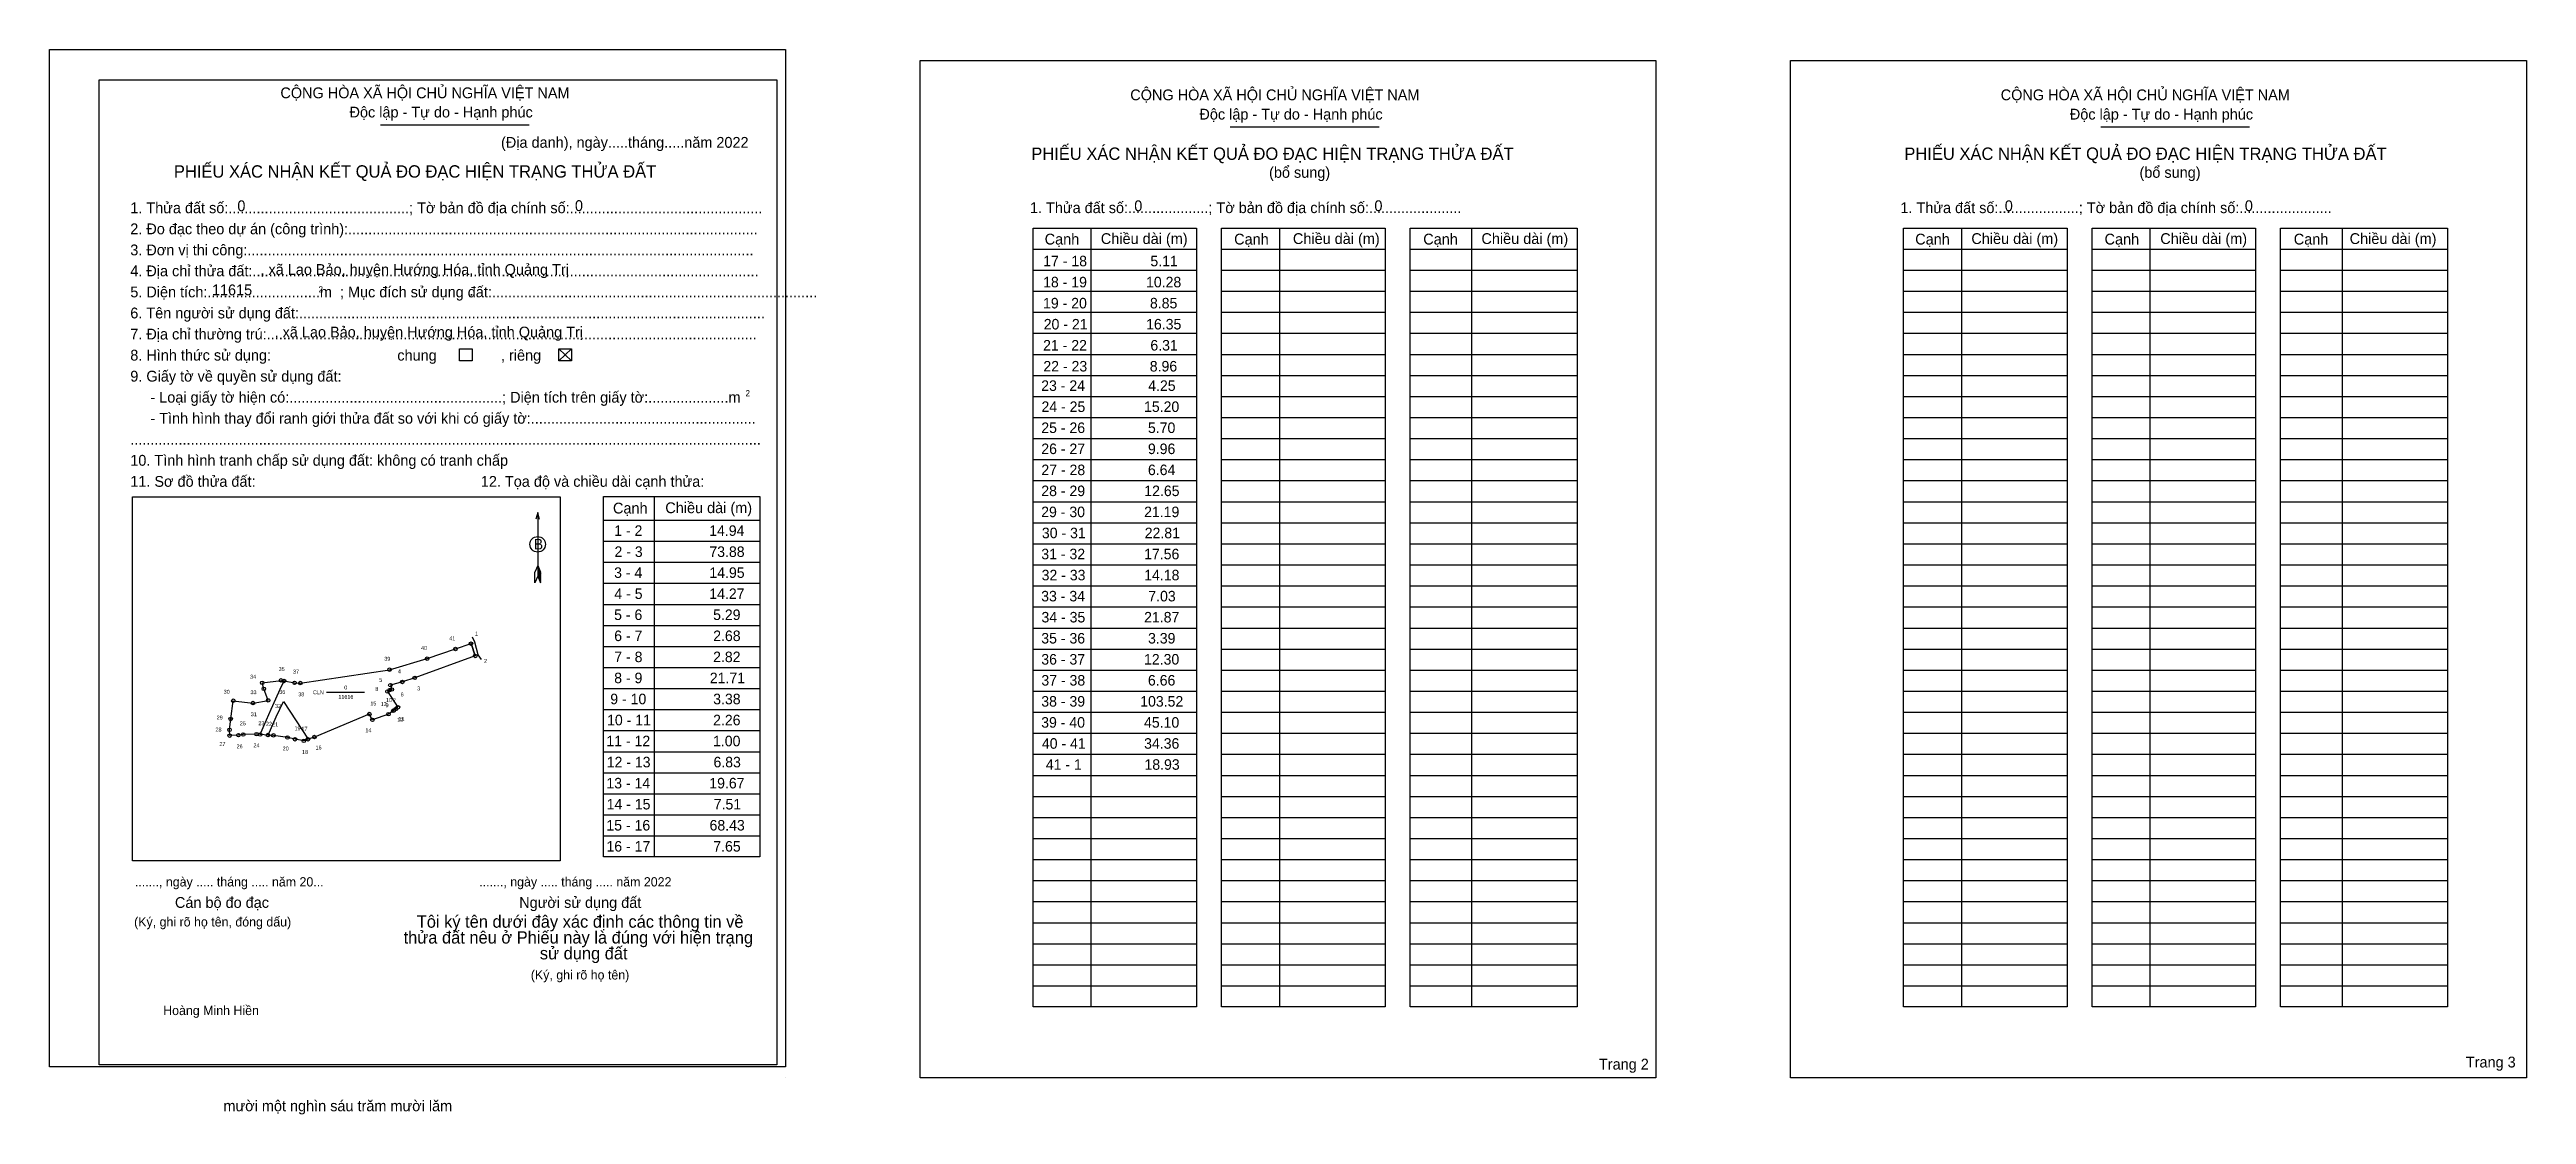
# Model space of a CAD drawing. Extents: x 548289 to 551134, y 1842599 to 1843823.
import ezdxf

# ---------------------------------------------------------------- set-up
doc = ezdxf.new("R2010")
doc.units = 0
for name, color, linetype in [('Level 1', 7, 'Continuous'), ('Level 10', 7, 'Continuous'), ('Level 11', 7, 'Continuous'), ('Level 13', 7, 'Continuous'), ('Level 2', 7, 'Continuous'), ('Level 23', 7, 'Continuous'), ('Level 29', 7, 'Continuous'), ('Level 3', 7, 'Continuous'), ('Level 48', 7, 'Continuous'), ('Level 50', 7, 'Continuous'), ('Level 52', 7, 'Continuous'), ('Level 6', 7, 'Continuous'), ('Level 9', 7, 'Continuous')]:
    doc.layers.add(name, color=color, linetype=linetype)

msp = doc.modelspace()

# ---------------------------------------------------------------- linework, layer by layer
at = {"layer": 'Level 1'}
for p, q in [((548289.3, 1843810.6), (548289.3, 1843810.6)), ((549289, 1843810.6), (549289, 1843810.6)), ((548669.3, 1843736.5), (548840.3, 1843736.5)), ((549645.3, 1843734.1), (549816.3, 1843734.1)), ((550645.1, 1843734.1), (550816, 1843734.1)), ((549485.3, 1843617.9), (549485.3, 1842722.9)), ((549701.8, 1843617.9), (549701.8, 1842722.9)), ((549922.4, 1843617.9), (549922.4, 1842722.9)), ((550485, 1843617.9), (550485, 1842722.9)), ((550701.6, 1843617.9), (550701.6, 1842722.9)), ((550922.2, 1843617.9), (550922.2, 1842722.9)), ((549418.8, 1843593.7), (549606.6, 1843593.7)), ((549635.3, 1843593.7), (549823.2, 1843593.7)), ((549851.9, 1843593.7), (550043.8, 1843593.7)), ((550418.5, 1843593.7), (550606.4, 1843593.7)), ((550635.1, 1843593.7), (550822.9, 1843593.7)), ((550851.6, 1843593.7), (551043.5, 1843593.7)), ((549418.8, 1843569.5), (549606.6, 1843569.5)), ((549635.3, 1843569.5), (549823.2, 1843569.5)), ((549851.9, 1843569.5), (550043.8, 1843569.5)), ((550418.5, 1843569.5), (550606.4, 1843569.5)), ((550635.1, 1843569.5), (550822.9, 1843569.5)), ((550851.6, 1843569.5), (551043.5, 1843569.5)), ((549418.8, 1843545.4), (549606.6, 1843545.4)), ((549635.3, 1843545.4), (549823.2, 1843545.4)), ((549851.9, 1843545.4), (550043.8, 1843545.4)), ((550418.5, 1843545.4), (550606.4, 1843545.4)), ((550635.1, 1843545.4), (550822.9, 1843545.4)), ((550851.6, 1843545.4), (551043.5, 1843545.4)), ((549418.8, 1843521.2), (549606.6, 1843521.2)), ((549635.3, 1843521.2), (549823.2, 1843521.2)), ((549851.9, 1843521.2), (550043.8, 1843521.2)), ((550418.5, 1843521.2), (550606.4, 1843521.2)), ((550635.1, 1843521.2), (550822.9, 1843521.2)), ((550851.6, 1843521.2), (551043.5, 1843521.2)), ((548874.2, 1843479.1), (548888.7, 1843465.5)), ((548874.2, 1843465.5), (548888.7, 1843479.1)), ((549418.8, 1843497), (549606.6, 1843497)), ((549418.8, 1843472.8), (549606.6, 1843472.8)), ((549635.3, 1843497), (549823.2, 1843497)), ((549635.3, 1843472.8), (549823.2, 1843472.8)), ((549851.9, 1843497), (550043.8, 1843497)), ((549851.9, 1843472.8), (550043.8, 1843472.8)), ((550418.5, 1843497), (550606.4, 1843497)), ((550418.5, 1843472.8), (550606.4, 1843472.8)), ((550635.1, 1843497), (550822.9, 1843497)), ((550635.1, 1843472.8), (550822.9, 1843472.8)), ((550851.6, 1843497), (551043.5, 1843497)), ((550851.6, 1843472.8), (551043.5, 1843472.8)), ((549418.8, 1843448.6), (549606.6, 1843448.6)), ((549635.3, 1843448.6), (549823.2, 1843448.6)), ((549851.9, 1843448.6), (550043.8, 1843448.6)), ((550418.5, 1843448.6), (550606.4, 1843448.6)), ((550635.1, 1843448.6), (550822.9, 1843448.6)), ((550851.6, 1843448.6), (551043.5, 1843448.6)), ((549418.8, 1843424.4), (549606.6, 1843424.4)), ((549635.3, 1843424.4), (549823.2, 1843424.4)), ((549851.9, 1843424.4), (550043.8, 1843424.4)), ((550418.5, 1843424.4), (550606.4, 1843424.4)), ((550635.1, 1843424.4), (550822.9, 1843424.4)), ((550851.6, 1843424.4), (551043.5, 1843424.4)), ((549418.8, 1843400.2), (549606.6, 1843400.2)), ((549635.3, 1843400.2), (549823.2, 1843400.2)), ((549851.9, 1843400.2), (550043.8, 1843400.2)), ((550418.5, 1843400.2), (550606.4, 1843400.2)), ((550635.1, 1843400.2), (550822.9, 1843400.2)), ((550851.6, 1843400.2), (551043.5, 1843400.2)), ((549418.8, 1843376), (549606.6, 1843376)), ((549635.3, 1843376), (549823.2, 1843376)), ((549851.9, 1843376), (550043.8, 1843376)), ((550418.5, 1843376), (550606.4, 1843376)), ((550635.1, 1843376), (550822.9, 1843376)), ((550851.6, 1843376), (551043.5, 1843376)), ((549418.8, 1843351.8), (549606.6, 1843351.8)), ((549418.8, 1843327.7), (549606.6, 1843327.7)), ((549635.3, 1843351.8), (549823.2, 1843351.8)), ((549635.3, 1843327.7), (549823.2, 1843327.7)), ((549851.9, 1843351.8), (550043.8, 1843351.8)), ((549851.9, 1843327.7), (550043.8, 1843327.7)), ((550418.5, 1843351.8), (550606.4, 1843351.8)), ((550418.5, 1843327.7), (550606.4, 1843327.7)), ((550635.1, 1843351.8), (550822.9, 1843351.8)), ((550635.1, 1843327.7), (550822.9, 1843327.7)), ((550851.6, 1843351.8), (551043.5, 1843351.8)), ((550851.6, 1843327.7), (551043.5, 1843327.7)), ((548384.5, 1843309.1), (548384.5, 1843309.1)), ((548983.6, 1843309.3), (548983.6, 1842895.2)), ((549418.8, 1843303.5), (549606.6, 1843303.5)), ((549635.3, 1843303.5), (549823.2, 1843303.5)), ((549851.9, 1843303.5), (550043.8, 1843303.5)), ((550418.5, 1843303.5), (550606.4, 1843303.5)), ((550635.1, 1843303.5), (550822.9, 1843303.5)), ((550851.6, 1843303.5), (551043.5, 1843303.5)), ((548849.9, 1843291.1), (548849.9, 1843217.9)), ((548925.5, 1843282.3), (549104.9, 1843282.3)), ((549418.8, 1843279.3), (549606.6, 1843279.3)), ((549635.3, 1843279.3), (549823.2, 1843279.3)), ((549851.9, 1843279.3), (550043.8, 1843279.3)), ((550418.5, 1843279.3), (550606.4, 1843279.3)), ((550635.1, 1843279.3), (550822.9, 1843279.3)), ((550851.6, 1843279.3), (551043.5, 1843279.3)), ((548925.5, 1843258.1), (549104.9, 1843258.1)), ((549418.8, 1843255.1), (549606.6, 1843255.1)), ((549635.3, 1843255.1), (549823.2, 1843255.1)), ((549851.9, 1843255.1), (550043.8, 1843255.1)), ((550418.5, 1843255.1), (550606.4, 1843255.1)), ((550635.1, 1843255.1), (550822.9, 1843255.1)), ((550851.6, 1843255.1), (551043.5, 1843255.1)), ((548846.7, 1843210.4), (548846.8, 1843222.5)), ((548849.9, 1843217.9), (548846.7, 1843210.4)), ((548849.9, 1843230), (548846.8, 1843222.5)), ((548849.9, 1843230), (548853, 1843222.5)), ((548849.9, 1843228.9), (548853, 1843221.4)), ((548849.9, 1843227.9), (548853, 1843220.4)), ((548849.9, 1843226.8), (548853.1, 1843219.3)), ((548849.9, 1843225.8), (548853.1, 1843218.2)), ((548849.9, 1843224.7), (548853.1, 1843217.1)), ((548849.9, 1843223.7), (548853.1, 1843216)), ((548849.9, 1843222.6), (548853.1, 1843214.9)), ((548849.9, 1843221.6), (548853.1, 1843213.9)), ((548849.9, 1843220.5), (548853.1, 1843212.8)), ((548849.9, 1843219.5), (548853.1, 1843211.7)), ((548849.9, 1843217.9), (548853.1, 1843210.4)), ((548853.1, 1843210.4), (548853, 1843222.5)), ((548925.5, 1843233.9), (549104.9, 1843233.9)), ((549418.8, 1843230.9), (549606.6, 1843230.9)), ((549635.3, 1843230.9), (549823.2, 1843230.9)), ((549851.9, 1843230.9), (550043.8, 1843230.9)), ((550418.5, 1843230.9), (550606.4, 1843230.9)), ((550635.1, 1843230.9), (550822.9, 1843230.9)), ((550851.6, 1843230.9), (551043.5, 1843230.9)), ((548925.5, 1843209.7), (549104.9, 1843209.7)), ((548925.5, 1843185.5), (549104.9, 1843185.5)), ((549418.8, 1843206.7), (549606.6, 1843206.7)), ((549635.3, 1843206.7), (549823.2, 1843206.7)), ((549851.9, 1843206.7), (550043.8, 1843206.7)), ((550418.5, 1843206.7), (550606.4, 1843206.7)), ((550635.1, 1843206.7), (550822.9, 1843206.7)), ((550851.6, 1843206.7), (551043.5, 1843206.7)), ((548925.5, 1843161.3), (549104.9, 1843161.3)), ((549418.8, 1843182.5), (549606.6, 1843182.5)), ((549418.8, 1843158.3), (549606.6, 1843158.3)), ((549635.3, 1843182.5), (549823.2, 1843182.5)), ((549635.3, 1843158.3), (549823.2, 1843158.3)), ((549851.9, 1843182.5), (550043.8, 1843182.5)), ((549851.9, 1843158.3), (550043.8, 1843158.3)), ((550418.5, 1843182.5), (550606.4, 1843182.5)), ((550418.5, 1843158.3), (550606.4, 1843158.3)), ((550635.1, 1843182.5), (550822.9, 1843182.5)), ((550635.1, 1843158.3), (550822.9, 1843158.3)), ((550851.6, 1843182.5), (551043.5, 1843182.5)), ((550851.6, 1843158.3), (551043.5, 1843158.3)), ((548925.5, 1843137.1), (549104.9, 1843137.1)), ((549418.8, 1843134.1), (549606.6, 1843134.1)), ((549635.3, 1843134.1), (549823.2, 1843134.1)), ((549851.9, 1843134.1), (550043.8, 1843134.1)), ((550418.5, 1843134.1), (550606.4, 1843134.1)), ((550635.1, 1843134.1), (550822.9, 1843134.1)), ((550851.6, 1843134.1), (551043.5, 1843134.1)), ((548925.5, 1843112.9), (549104.9, 1843112.9)), ((549418.8, 1843110), (549606.6, 1843110)), ((549635.3, 1843110), (549823.2, 1843110)), ((549851.9, 1843110), (550043.8, 1843110)), ((550418.5, 1843110), (550606.4, 1843110)), ((550635.1, 1843110), (550822.9, 1843110)), ((550851.6, 1843110), (551043.5, 1843110)), ((548925.5, 1843088.7), (549104.9, 1843088.7)), ((549418.8, 1843085.8), (549606.6, 1843085.8)), ((549635.3, 1843085.8), (549823.2, 1843085.8)), ((549851.9, 1843085.8), (550043.8, 1843085.8)), ((550418.5, 1843085.8), (550606.4, 1843085.8)), ((550635.1, 1843085.8), (550822.9, 1843085.8)), ((550851.6, 1843085.8), (551043.5, 1843085.8)), ((548925.5, 1843064.6), (549104.9, 1843064.6)), ((549418.8, 1843061.6), (549606.6, 1843061.6)), ((549635.3, 1843061.6), (549823.2, 1843061.6)), ((549851.9, 1843061.6), (550043.8, 1843061.6)), ((550418.5, 1843061.6), (550606.4, 1843061.6)), ((550635.1, 1843061.6), (550822.9, 1843061.6)), ((550851.6, 1843061.6), (551043.5, 1843061.6)), ((548925.5, 1843040.4), (549104.9, 1843040.4)), ((548925.5, 1843016.2), (549104.9, 1843016.2)), ((549418.8, 1843037.4), (549606.6, 1843037.4)), ((549635.3, 1843037.4), (549823.2, 1843037.4)), ((549851.9, 1843037.4), (550043.8, 1843037.4)), ((550418.5, 1843037.4), (550606.4, 1843037.4)), ((550635.1, 1843037.4), (550822.9, 1843037.4)), ((550851.6, 1843037.4), (551043.5, 1843037.4)), ((548925.5, 1842992), (549104.9, 1842992)), ((549418.8, 1843013.2), (549606.6, 1843013.2)), ((549418.8, 1842989), (549606.6, 1842989)), ((549635.3, 1843013.2), (549823.2, 1843013.2)), ((549635.3, 1842989), (549823.2, 1842989)), ((549851.9, 1843013.2), (550043.8, 1843013.2)), ((549851.9, 1842989), (550043.8, 1842989)), ((550418.5, 1843013.2), (550606.4, 1843013.2)), ((550418.5, 1842989), (550606.4, 1842989)), ((550635.1, 1843013.2), (550822.9, 1843013.2)), ((550635.1, 1842989), (550822.9, 1842989)), ((550851.6, 1843013.2), (551043.5, 1843013.2)), ((550851.6, 1842989), (551043.5, 1842989)), ((548925.5, 1842967.8), (549104.9, 1842967.8)), ((549418.8, 1842964.8), (549606.6, 1842964.8)), ((549635.3, 1842964.8), (549823.2, 1842964.8)), ((549851.9, 1842964.8), (550043.8, 1842964.8)), ((550418.5, 1842964.8), (550606.4, 1842964.8)), ((550635.1, 1842964.8), (550822.9, 1842964.8)), ((550851.6, 1842964.8), (551043.5, 1842964.8)), ((548925.5, 1842943.6), (549104.9, 1842943.6)), ((549418.8, 1842940.6), (549606.6, 1842940.6)), ((549635.3, 1842940.6), (549823.2, 1842940.6)), ((549851.9, 1842940.6), (550043.8, 1842940.6)), ((550418.5, 1842940.6), (550606.4, 1842940.6)), ((550635.1, 1842940.6), (550822.9, 1842940.6)), ((550851.6, 1842940.6), (551043.5, 1842940.6)), ((548925.5, 1842919.4), (549104.9, 1842919.4)), ((549418.8, 1842916.5), (549606.6, 1842916.5)), ((549635.3, 1842916.5), (549823.2, 1842916.5)), ((549851.9, 1842916.5), (550043.8, 1842916.5)), ((550418.5, 1842916.5), (550606.4, 1842916.5)), ((550635.1, 1842916.5), (550822.9, 1842916.5)), ((550851.6, 1842916.5), (551043.5, 1842916.5)), ((548875.8, 1842890.6), (548875.8, 1842890.6)), ((549418.8, 1842892.3), (549606.6, 1842892.3)), ((549635.3, 1842892.3), (549823.2, 1842892.3)), ((549851.9, 1842892.3), (550043.8, 1842892.3)), ((550418.5, 1842892.3), (550606.4, 1842892.3)), ((550635.1, 1842892.3), (550822.9, 1842892.3)), ((550851.6, 1842892.3), (551043.5, 1842892.3)), ((549418.8, 1842868.1), (549606.6, 1842868.1)), ((549418.8, 1842843.9), (549606.6, 1842843.9)), ((549635.3, 1842868.1), (549823.2, 1842868.1)), ((549635.3, 1842843.9), (549823.2, 1842843.9)), ((549851.9, 1842868.1), (550043.8, 1842868.1)), ((549851.9, 1842843.9), (550043.8, 1842843.9)), ((550418.5, 1842868.1), (550606.4, 1842868.1)), ((550418.5, 1842843.9), (550606.4, 1842843.9)), ((550635.1, 1842868.1), (550822.9, 1842868.1)), ((550635.1, 1842843.9), (550822.9, 1842843.9)), ((550851.6, 1842868.1), (551043.5, 1842868.1)), ((550851.6, 1842843.9), (551043.5, 1842843.9)), ((549418.8, 1842819.7), (549606.6, 1842819.7)), ((549635.3, 1842819.7), (549823.2, 1842819.7)), ((549851.9, 1842819.7), (550043.8, 1842819.7)), ((550418.5, 1842819.7), (550606.4, 1842819.7)), ((550635.1, 1842819.7), (550822.9, 1842819.7)), ((550851.6, 1842819.7), (551043.5, 1842819.7)), ((549418.8, 1842795.5), (549606.6, 1842795.5)), ((549635.3, 1842795.5), (549823.2, 1842795.5)), ((549851.9, 1842795.5), (550043.8, 1842795.5)), ((550418.5, 1842795.5), (550606.4, 1842795.5)), ((550635.1, 1842795.5), (550822.9, 1842795.5)), ((550851.6, 1842795.5), (551043.5, 1842795.5)), ((549418.8, 1842771.3), (549606.6, 1842771.3)), ((549635.3, 1842771.3), (549823.2, 1842771.3)), ((549851.9, 1842771.3), (550043.8, 1842771.3)), ((550418.5, 1842771.3), (550606.4, 1842771.3)), ((550635.1, 1842771.3), (550822.9, 1842771.3)), ((550851.6, 1842771.3), (551043.5, 1842771.3)), ((549418.8, 1842747.1), (549606.6, 1842747.1)), ((549635.3, 1842747.1), (549823.2, 1842747.1)), ((549851.9, 1842747.1), (550043.8, 1842747.1)), ((550418.5, 1842747.1), (550606.4, 1842747.1)), ((550635.1, 1842747.1), (550822.9, 1842747.1)), ((550851.6, 1842747.1), (551043.5, 1842747.1)), ((549134.6, 1842641.5), (549134.6, 1842641.5)), ((550134.3, 1842641.5), (550134.3, 1842641.5))]:
    msp.add_line(p, q, dxfattribs=at)
for points in [[(549418.8, 1843617.9), (549606.6, 1843617.9), (549606.6, 1842722.9), (549418.8, 1842722.9)], [(549635.3, 1843617.9), (549823.2, 1843617.9), (549823.2, 1842722.9), (549635.3, 1842722.9)], [(549851.9, 1843617.9), (550043.8, 1843617.9), (550043.8, 1842722.9), (549851.9, 1842722.9)], [(550418.5, 1843617.9), (550606.4, 1843617.9), (550606.4, 1842722.9), (550418.5, 1842722.9)], [(550635.1, 1843617.9), (550822.9, 1843617.9), (550822.9, 1842722.9), (550635.1, 1842722.9)], [(550851.6, 1843617.9), (551043.5, 1843617.9), (551043.5, 1842722.9), (550851.6, 1842722.9)], [(548384.5, 1843309.1), (548875.8, 1843309.1), (548875.8, 1842890.6), (548384.5, 1842890.6)], [(548925.5, 1843309.3), (549104.9, 1843309.3), (549104.9, 1842895.2), (548925.5, 1842895.2)]]:
    msp.add_lwpolyline(points, close=True, dxfattribs=at)
msp.add_lwpolyline([(548852, 1843283.3), (548849.9, 1843291.1), (548847.8, 1843283.3)], dxfattribs=at)
msp.add_circle((548849.9, 1843254.5), 8.93, dxfattribs=at)
at = {"layer": 'Level 10'}
msp.add_lwpolyline([(548773.4, 1843140.4), (548778.2, 1843126.2), (548708.7, 1843101), (548694.5, 1843096.3), (548680.7, 1843092.6), (548682.4, 1843087.6), (548679.9, 1843086.8), (548677.5, 1843085.3), (548689.4, 1843067.2), (548686.7, 1843065.2), (548684.9, 1843063.8), (548684.1, 1843063.2), (548678.5, 1843059.3), (548660, 1843052.8), (548656.5, 1843059.4), (548593.4, 1843033), (548586.2, 1843030.4), (548581.3, 1843028.7), (548571.2, 1843030.4), (548562.6, 1843032.5), (548546.4, 1843034.9), (548540.2, 1843035.3), (548531.2, 1843036), (548527, 1843036.3), (548511.8, 1843035.9), (548506.1, 1843035.2), (548496.2, 1843034.6), (548495.9, 1843041.3), (548497.3, 1843053.8), (548500.3, 1843074.8), (548523, 1843072.1), (548540.3, 1843075.2), (548535.4, 1843088.5), (548533.5, 1843095.3), (548555.2, 1843098.1), (548558.6, 1843097.5), (548570.7, 1843095.4), (548577.3, 1843095.1), (548679.7, 1843110.4), (548723, 1843123.1), (548755.5, 1843134.2)], close=True, dxfattribs=at)
at = {"layer": 'Level 11'}
for centre in [(548755.5, 1843134.2), (548773.4, 1843140.4), (548773.4, 1843140.4), (548778.2, 1843126.2), (548555.2, 1843098.1), (548558.6, 1843097.5), (548679.7, 1843110.4), (548708.7, 1843101), (548723, 1843123.1), (548500.3, 1843074.8), (548523, 1843072.1), (548533.5, 1843095.3), (548535.4, 1843088.5), (548540.3, 1843075.2), (548570.7, 1843095.4), (548577.3, 1843095.1), (548677.5, 1843085.3), (548679.9, 1843086.8), (548680.7, 1843092.6), (548682.4, 1843087.6), (548694.5, 1843096.3), (548495.9, 1843041.3), (548497.3, 1843053.8), (548656.5, 1843059.4), (548660, 1843052.8), (548678.5, 1843059.3), (548684.1, 1843063.2), (548684.9, 1843063.8), (548686.7, 1843065.2), (548689.4, 1843067.2), (548496.2, 1843034.6), (548506.1, 1843035.2), (548511.8, 1843035.9), (548527, 1843036.3), (548531.2, 1843036), (548540.2, 1843035.3), (548546.4, 1843034.9), (548562.6, 1843032.5), (548571.2, 1843030.4), (548581.3, 1843028.7), (548586.2, 1843030.4), (548593.4, 1843033)]:
    msp.add_circle(centre, 2.02, dxfattribs=at)
at = {"layer": 'Level 2'}
for points in [[(548289.3, 1843823.1), (549134.5, 1843823.1), (549134.5, 1842654), (548289.3, 1842654)], [(549289, 1843810.6), (550134.3, 1843810.6), (550134.3, 1842641.5), (549289, 1842641.5)], [(550288.8, 1843810.6), (551134, 1843810.6), (551134, 1842641.5), (550288.8, 1842641.5)]]:
    msp.add_lwpolyline(points, close=True, dxfattribs=at)
at = {"layer": 'Level 23'}
msp.add_line((548778.2, 1843126.2), (548773.4, 1843140.4), dxfattribs=at)
msp.add_lwpolyline([(548785.2, 1843122), (548781.5, 1843127.5), (548777.6, 1843142.2), (548775, 1843147.8)], dxfattribs=at)
at = {"layer": 'Level 29'}
msp.add_line((548558, 1843073.8), (548586.2, 1843030.4), dxfattribs=at)
for points in [[(548531.2, 1843036), (548535.9, 1843046.6), (548543.7, 1843064.9), (548552.6, 1843084.4), (548554.2, 1843088.1), (548558.6, 1843097.5)], [(548540.2, 1843035.3), (548549.6, 1843056.2), (548558, 1843073.8)]]:
    msp.add_lwpolyline(points, dxfattribs=at)
at = {"layer": 'Level 3'}
msp.add_lwpolyline([(548346.4, 1843788.1), (549124.5, 1843788.1), (549124.5, 1842656.2), (548346.4, 1842656.2)], close=True, dxfattribs=at)
at = {"layer": 'Level 50'}
for points in [[(548760, 1843479.1), (548774.5, 1843479.1), (548774.5, 1843465.5), (548760, 1843465.5)], [(548874.2, 1843479.1), (548888.7, 1843479.1), (548888.7, 1843465.5), (548874.2, 1843465.5)]]:
    msp.add_lwpolyline(points, close=True, dxfattribs=at)
at = {"layer": 'Level 9'}
msp.add_line((548607.4, 1843084.5), (548651, 1843084.5), dxfattribs=at)

# ---------------------------------------------------------------- texts
at = {"layer": 'Level 1'}
for s, height, p in [('CỘNG HÒA XÃ HỘI CHỦ NGHĨA VIỆT NAM', 12.416, (548554.4, 1843767.1)), ('Độc lập - Tự do - Hạnh phúc', 12.416, (548633.8, 1843745)), ('CỘNG HÒA XÃ HỘI CHỦ NGHĨA VIỆT NAM', 12.416, (549530.5, 1843764.8)), ('Độc lập - Tự do - Hạnh phúc', 12.416, (549609.9, 1843742.6)), ('CỘNG HÒA XÃ HỘI CHỦ NGHĨA VIỆT NAM', 12.416, (550530.2, 1843764.8)), ('Độc lập - Tự do - Hạnh phúc', 12.416, (550609.6, 1843742.6)), ('(Địa danh), ngày.....tháng.....năm 2022', 12.416, (548807.8, 1843710.2)), ('PHIẾU XÁC NHẬN KẾT QUẢ ĐO ĐẠC HIỆN TRẠNG THỬA ĐẤT', 14.191, (549416.8, 1843696.3)), ('PHIẾU XÁC NHẬN KẾT QUẢ ĐO ĐẠC HIỆN TRẠNG THỬA ĐẤT', 14.191, (550419.5, 1843696.3)), ('PHIẾU XÁC NHẬN KẾT QUẢ ĐO ĐẠC HIỆN TRẠNG THỬA ĐẤT', 14.191, (548432.1, 1843675.9)), ('(bổ sung)', 12.42, (549689.9, 1843675.7)), ('(bổ sung)', 12.42, (550689.6, 1843675.7)), ('1. Thửa đất số:.............................................; Tờ bản đồ địa chính số:................................................', 12.4161, (548382, 1843635)), ('1. Thửa đất số:....................; Tờ bản đồ địa chính số:.......................', 12.416, (549415.3, 1843635.1)), ('1. Thửa đất số:....................; Tờ bản đồ địa chính số:.......................', 12.416, (550415, 1843635.1)), ('2. Đo đạc theo dự án (công trình):......................................................................................................', 12.4161, (548382, 1843610.8)), ('Cạnh', 12.42, (549432.2, 1843599)), ('Chiều dài (m)', 12.416, (549496.7, 1843599.6)), ('Cạnh', 12.42, (549649.8, 1843599)), ('Chiều dài (m)', 12.416, (549717.3, 1843599.6)), ('Cạnh', 12.42, (549867, 1843599)), ('Chiều dài (m)', 12.416, (549933.8, 1843599.6)), ('Cạnh', 12.42, (550432, 1843599)), ('Chiều dài (m)', 12.416, (550496.5, 1843599.6)), ('Cạnh', 12.42, (550649.5, 1843599)), ('Chiều dài (m)', 12.416, (550713.5, 1843599.6)), ('Cạnh', 12.42, (550866.8, 1843599)), ('Chiều dài (m)', 12.416, (550931, 1843599.6)), ('3. Đơn vị thi công:..............................................................................................................................', 12.4161, (548382, 1843586.6)), ('4. Địa chỉ thửa đất:..............................................................................................................................', 12.4161, (548382, 1843562.5)), ('5. Diện tích:............................m  ; Mục đích sử dụng đất:.................................................................................', 12.4161, (548382, 1843538.3)), ('6. Tên người sử dụng đất:....................................................................................................................', 12.4161, (548382, 1843514.1)), ('2', 7.09, (548598.1, 1843543.9)), ('7. Địa chỉ thường trú:..........................................................................................................................', 12.4161, (548382, 1843489.9)), ('chung                , riêng', 12.416, (548688.7, 1843465.6)), ('9. Giấy tờ về quyền sử dụng đất:', 12.416, (548382, 1843441.5)), ('     - Loại giấy tờ hiện có:.....................................................; Diện tích trên giấy tờ:....................m', 12.4161, (548382, 1843417.3)), ('2', 7.09, (549088.5, 1843424.6)), ('     - Tình hình thay đổi ranh giới thửa đất so với khi có giấy tờ:........................................................', 12.4161, (548382, 1843393.1)), ('10. Tình hình tranh chấp sử dụng đất: không có tranh chấp', 12.416, (548382, 1843344.8)), ('.............................................................................................................................................................', 12.4161, (548382, 1843368.9)), ('11. Sơ đồ thửa đất:', 12.416, (548382, 1843320.6)), ('12. Tọa độ và chiều dài cạnh thửa:', 12.416, (548784.6, 1843320.6)), ('Cạnh', 12.42, (548936.4, 1843289.9)), ('Chiều dài (m)', 12.416, (548996.5, 1843290.3)), ('B', 12.1, (548845.4, 1843248.6)), ('......., ngày ..... tháng ..... năm 20...', 10.643, (548387.3, 1842861.3)), ('......., ngày ..... tháng ..... năm 2022', 10.643, (548782.8, 1842861.3)), ('Cán bộ đo đạc', 12.416, (548433.3, 1842836.7)), ('Người sử dụng đất', 12.416, (548828.7, 1842836.7)), ('(Ký, ghi rõ họ tên, đóng dấu)', 10.643, (548386.4, 1842815.3)), ('Tôi ký tên dưới đây xác định các thông tin về', 14.109, (548711, 1842813.9)), ('thửa đất nêu ở Phiếu này là đúng với hiện trạng', 14.109, (548695.9, 1842795.7)), ('sử dụng đất', 14.109, (548852.4, 1842777.5)), ('(Ký, ghi rõ họ tên)', 10.643, (548842, 1842754.4)), ('Hoàng Minh Hiền', 10.643, (548419.8, 1842713.5)), ('Trang 2', 12.42, (550068.8, 1842650.9)), ('Trang 3', 12.42, (551064.4, 1842653.3))]:
    msp.add_text(s, height=height, dxfattribs=at).set_placement(p)
at = {"layer": 'Level 13'}
for s, p in [('CLN', (548591.8, 1843082.2)), ('11616', (548621, 1843076.8)), ('0', (548627.7, 1843087.7))]:
    msp.add_text(s, height=4.5, dxfattribs=at).set_placement(p)
at = {"layer": 'Level 48'}
msp.add_text('8. Hình thức sử dụng:', height=12.417, dxfattribs=at).set_placement((548382, 1843465.7))
at = {"layer": 'Level 52'}
for s, p in [('17 - 18', (549430.5, 1843574)), ('5.11', (549553.6, 1843574)), ('18 - 19', (549430.4, 1843549.8)), ('10.28', (549548.6, 1843549.8)), ('19 - 20', (549430.3, 1843525.6)), ('8.85', (549553.1, 1843525.6)), ('20 - 21', (549431.1, 1843501.4)), ('16.35', (549548.7, 1843501.4)), ('21 - 22', (549430.4, 1843477.2)), ('6.31', (549553.6, 1843477.2)), ('23 - 24', (549428.2, 1843430.8)), ('22 - 23', (549430.7, 1843453.1)), ('4.25', (549551.1, 1843430.8)), ('8.96', (549552.9, 1843453.1)), ('24 - 25', (549428.5, 1843406.6)), ('15.20', (549546.3, 1843406.6)), ('25 - 26', (549428.3, 1843382.4)), ('5.70', (549550.8, 1843382.4)), ('26 - 27', (549428.3, 1843358.2)), ('9.96', (549550.8, 1843358.2)), ('27 - 28', (549428.4, 1843334)), ('6.64', (549550.8, 1843334)), ('28 - 29', (549428.3, 1843309.9)), ('12.65', (549546.6, 1843309.9)), ('1 - 2', (548937.8, 1843264.2)), ('14.94', (549046.9, 1843264.2)), ('29 - 30', (549428.2, 1843285.7)), ('30 - 31', (549429, 1843261.5)), ('21.19', (549546.4, 1843285.7)), ('22.81', (549547.1, 1843261.5)), ('2 - 3', (548938.1, 1843240)), ('73.88', (549047.1, 1843240)), ('31 - 32', (549428.3, 1843237.3)), ('17.56', (549546.4, 1843237.3)), ('3 - 4', (548937.7, 1843215.9)), ('14.95', (549047.1, 1843215.9)), ('32 - 33', (549428.7, 1843213.1)), ('14.18', (549546.5, 1843213.1)), ('4 - 5', (548938, 1843191.7)), ('14.27', (549047, 1843191.7)), ('33 - 34', (549428.2, 1843188.9)), ('7.03', (549551.2, 1843188.9)), ('5 - 6', (548937.7, 1843167.5)), ('5.29', (549051.4, 1843167.5)), ('34 - 35', (549428.5, 1843164.7)), ('21.87', (549546.4, 1843164.7)), ('6 - 7', (548937.8, 1843143.3)), ('7 - 8', (548937.9, 1843119.1)), ('2.82', (549051.4, 1843119.1)), ('2.68', (549051.5, 1843143.3)), ('35 - 36', (549428.3, 1843140.5)), ('36 - 37', (549428.3, 1843116.3)), ('12.30', (549546.3, 1843116.3)), ('3.39', (549550.9, 1843140.5)), ('8 - 9', (548937.8, 1843094.9)), ('21.71', (549047.6, 1843094.9)), ('37 - 38', (549428.4, 1843092.2)), ('6.66', (549550.8, 1843092.2)), ('9 - 10', (548933.3, 1843070.7)), ('3.38', (549051.5, 1843070.7)), ('38 - 39', (549428.3, 1843068)), ('103.52', (549541.9, 1843068)), ('10 - 11', (548929.6, 1843046.5)), ('2.26', (549051.4, 1843046.5)), ('39 - 40', (549428.2, 1843043.8)), ('45.10', (549546.3, 1843043.8)), ('11 - 12', (548928.8, 1843022.4)), ('1.00', (549051.3, 1843022.4)), ('40 - 41', (549429, 1843019.6)), ('34.36', (549546.4, 1843019.6)), ('13 - 14', (548928.8, 1842974)), ('12 - 13', (548929.2, 1842998.2)), ('19.67', (549047, 1842974)), ('6.83', (549051.8, 1842998.2)), ('41 - 1', (549433.5, 1842995.4)), ('18.93', (549546.8, 1842995.4)), ('14 - 15', (548929.1, 1842949.8)), ('7.51', (549052.1, 1842949.8)), ('15 - 16', (548928.8, 1842925.6)), ('68.43', (549047.3, 1842925.6)), ('16 - 17', (548928.9, 1842901.4)), ('7.65', (549051.6, 1842901.4))]:
    msp.add_text(s, height=12.09, dxfattribs=at).set_placement(p)
at = {"layer": 'Level 6'}
for s, height, p in [('0', 12.4, (548505, 1843637.3)), ('0', 12.4, (548892.7, 1843637.5)), ('0', 12.4, (549535.1, 1843637.3)), ('0', 12.4, (549810.9, 1843637.4)), ('0', 12.4, (550534.9, 1843637.3)), ('0', 12.4, (550810.6, 1843637.4)), (', xã Lao Bảo, huyện Hướng Hóa, tỉnh Quảng Trị', 12.417, (548531.5, 1843564.1)), ('11615', 12.42, (548475.8, 1843540.7)), ('.', 12.4, (548771.6, 1843540.2)), (', xã Lao Bảo, huyện Hướng Hóa, tỉnh Quảng Trị', 12.417, (548547.7, 1843492.2)), ('mười một nghìn sáu trăm mười lăm', 12.417, (548489, 1842603))]:
    msp.add_text(s, height=height, dxfattribs=at).set_placement(p)
at = {"layer": 'Level 9'}
for s, p in [('40', (548715.9, 1843133.1)), ('41', (548748.4, 1843144.2)), ('1', (548777.9, 1843149.7)), ('34', (548519.6, 1843100.1)), ('35', (548552.4, 1843108.8)), ('37', (548568.9, 1843105.9)), ('5', (548667.9, 1843096.4)), ('39', (548673.7, 1843120.7)), ('4', (548689.3, 1843106.4)), ('2', (548788.2, 1843118.3)), ('30', (548489.3, 1843082.8)), ('33', (548520.1, 1843082.3)), ('32', (548548.3, 1843066.5)), ('36', (548553.1, 1843082.6)), ('38', (548574.9, 1843079.9)), ('15', (548657.7, 1843069.3)), ('8', (548663.4, 1843085.9)), ('13', (548669.6, 1843068.6)), ('9', (548675.2, 1843067.3)), ('10', (548675.7, 1843073.3)), ('7', (548683.8, 1843072.8)), ('6', (548692.5, 1843079.7)), ('3', (548711.5, 1843086.6)), ('28', (548479.9, 1843039.4)), ('29', (548481.3, 1843053.2)), ('25', (548507.8, 1843046.5)), ('31', (548520.4, 1843057)), ('23', (548529.1, 1843046.6)), ('22', (548537.9, 1843046)), ('21', (548544.9, 1843045.4)), ('19', (548570.6, 1843040.8)), ('17', (548578.6, 1843040.3)), ('14', (548652, 1843038.5)), ('12', (548688.6, 1843050.6)), ('11', (548690, 1843051.4)), ('27', (548484.4, 1843022.8)), ('26', (548504.1, 1843020.1)), ('24', (548523.5, 1843021.2)), ('20', (548557, 1843017.6)), ('18', (548579.3, 1843013.6)), ('16', (548594.8, 1843018.7))]:
    msp.add_text(s, height=4.5, dxfattribs=at).set_placement(p)

doc.saveas('drawing.dxf')
